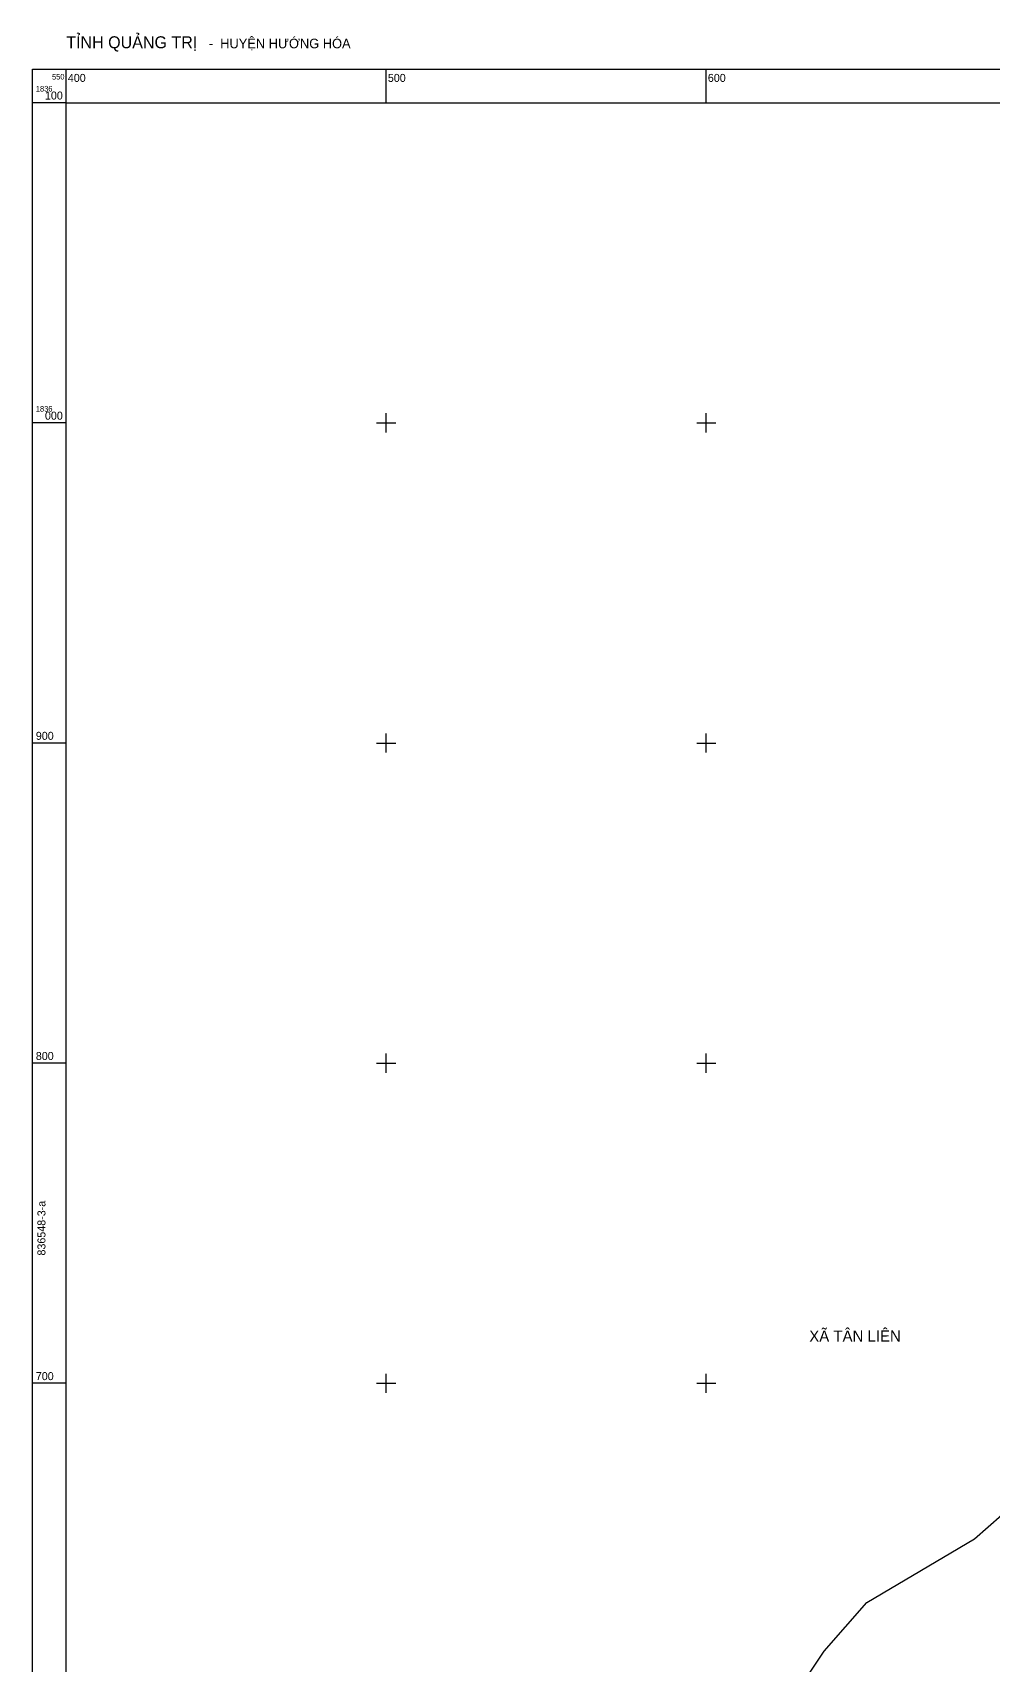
# Model space of a CAD drawing. Extents: x 550390 to 551118, y 1835259 to 1836146.
# Drawn here: x 550390 to 550690, y 1835612 to 1836122 of the extents above; entities that cross this region are included whole.
import ezdxf

# ---------------------------------------------------------------- set-up
doc = ezdxf.new("R2010")
doc.units = 0
doc.layers.add('Level 46', color=7, linetype='Continuous')
doc.layers.add('Level 63', color=7, linetype='Continuous')

msp = doc.modelspace()

# ---------------------------------------------------------------- linework, layer by layer
at = {"layer": 'Level 46'}
msp.add_lwpolyline([(550631.38, 1835608.18), (550636.85, 1835616.37), (550650.19, 1835631.55), (550683.86, 1835651.43), (550692.34, 1835658.93), (550698.46, 1835662.6), (550703, 1835662.98), (550709.58, 1835667.94), (550716.73, 1835669.18), (550725.31, 1835669.75), (550729.98, 1835671.85), (550731.6, 1835674.62), (550733.15, 1835691.21), (550733.73, 1835704.4), (550733.15, 1835717.75), (550736.96, 1835725.38), (550741.65, 1835740.35), (550745.75, 1835764.69), (550819, 1835911.47), (550820.52, 1835913.56), (550825.65, 1835939.72), (550847.82, 1835993.98), (550850.44, 1835995.11)], dxfattribs=at)
at = {"layer": 'Level 63'}
msp.add_lwpolyline([(550389.5, 1836110.5), (551110.5, 1836110.5), (551110.5, 1835389.5), (550389.5, 1835389.5)], close=True, dxfattribs=at)
for points in [[(550400, 1836100), (550400, 1836110.5)], [(550500, 1836100), (550500, 1836110.5)], [(550600, 1836100), (550600, 1836110.5)], [(550400, 1836100), (550389.5, 1836100)], [(551100, 1835887.96), (551100, 1835400), (550400, 1835400), (550400, 1836100), (550887.7, 1836100)], [(550500, 1835997), (550500, 1836003)], [(550600, 1835997), (550600, 1836003)], [(550400, 1836000), (550389.5, 1836000)], [(550497, 1836000), (550503, 1836000)], [(550597, 1836000), (550603, 1836000)], [(550500, 1835897), (550500, 1835903)], [(550600, 1835897), (550600, 1835903)], [(550400, 1835900), (550389.5, 1835900)], [(550497, 1835900), (550503, 1835900)], [(550597, 1835900), (550603, 1835900)], [(550400, 1835800), (550389.5, 1835800)], [(550497, 1835800), (550503, 1835800)], [(550500, 1835797), (550500, 1835803)], [(550597, 1835800), (550603, 1835800)], [(550600, 1835797), (550600, 1835803)], [(550500, 1835697), (550500, 1835703)], [(550600, 1835697), (550600, 1835703)], [(550400, 1835700), (550389.5, 1835700)], [(550497, 1835700), (550503, 1835700)], [(550597, 1835700), (550603, 1835700)]]:
    msp.add_lwpolyline(points, dxfattribs=at)

# ---------------------------------------------------------------- texts
for s, height, p in [('TỈNH QUẢNG TRỊ', 3.75, (550400, 1836117)), ('  -  HUYỆN HƯỚNG HÓA', 3, (550442.32, 1836117)), ('1836', 1.75, (550390.5, 1836103.5)), ('550', 1.75, (550395.55, 1836107.25)), ('400', 2.5, (550400.5, 1836106.5)), ('500', 2.5, (550500.5, 1836106.5)), ('600', 2.5, (550600.5, 1836106.5)), ('100', 2.5, (550393.35, 1836101)), ('1836', 1.75, (550390.5, 1836003.5)), ('000', 2.5, (550393.35, 1836001)), ('900', 2.5, (550390.5, 1835901)), ('800', 2.5, (550390.5, 1835801)), ('700', 2.5, (550390.5, 1835701))]:
    msp.add_text(s, height=height, dxfattribs=at).set_placement(p)
for s, height, rotation, p in [('836548-3-a', 2.5, 90, (550393.5, 1835739.91)), ('XÃ TÂN LIÊN', 3.4999, 0.1123, (550632.19, 1835712.97))]:
    msp.add_text(s, height=height, rotation=rotation, dxfattribs=at).set_placement(p)

doc.saveas('drawing.dxf')
